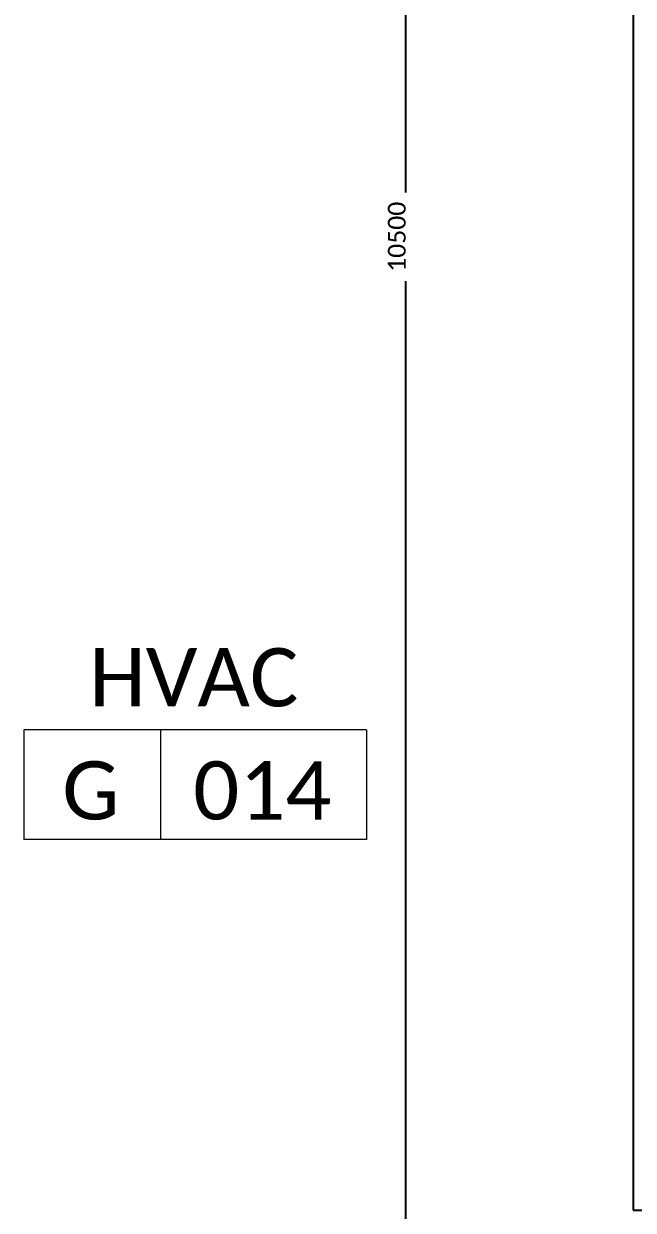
# Model space of a CAD drawing. Header units: metres. Extents: x 22.6 to 101.3, y 9.4 to 67.4.
# Drawn here: x 26.971 to 29.194, y 29.547 to 33.874 of the extents above; entities that cross this region are included whole.
import ezdxf

# ---------------------------------------------------------------- set-up
doc = ezdxf.new("R2010")
doc.units = ezdxf.units.M
doc.linetypes.add('ECG_Line-Ptrn-Sold', pattern=[9144.001, 9144, -0.001])
doc.layers.add('00', color=252, linetype='Continuous')
doc.layers.add('A-DIM', color=7, linetype='Continuous', lineweight=5)
doc.layers.add('A-TEXT', color=7, linetype='ECG_Line-Ptrn-Sold', lineweight=13)
doc.styles.add('Calibri', font='calibri.ttf', dxfattribs={"height": 0.212639})
doc.dimstyles.new('ECG_Dimn-Detl-100', dxfattribs={"dimscale": 0.3048, "dimtxt": 0.25, "dimasz": 1.312336, "dimexe": 0.492126, "dimexo": 0.0625, "dimgap": 0, "dimtad": 1, "dimdec": 0, "dimlfac": 1000, "dimzin": 0, "dimdsep": 46, "dimtxsty": 'Calibri', "dimblk1": 'DOTSMALL', "dimblk2": 'DOTSMALL', "dimsah": 1, "dimcen": 0.09, "dimdle": 0.492126, "dimazin": 0, "dimtfac": 1, "dimtdec": 4, "dimtix": 1, "dimtmove": 0, "dimatfit": 3, "dimfxl": 0.492126, "dimfxlon": 1, "dimtvp": 1, "dimtolj": 1, "dimtzin": 0, "dimarcsym": 2})

# ---------------------------------------------------------------- blocks, each defined once
blk = doc.blocks.new('ECG_G-Tag-Room - ECG_G-Tag-Room-Engl-1568319-GROUND FLOOR PLAN')
at = {"layer": 'A-TEXT'}
for p, q in [((-0.00625, 0), (-0.00625, -0.004)), ((0.00625, 0), (-0.00625, 0)), ((-0.00125, -0.004), (-0.00125, 0)), ((0.00625, 0), (0.00625, -0.004)), ((0.00625, -0.004), (-0.00625, -0.004))]:
    blk.add_line(p, q, dxfattribs=at)
blk = doc.blocks.new('_DotSmall')
at = {"color": 0, "linetype": 'ByBlock', "const_width": 0.5}
blk.add_lwpolyline([(-0.0625, 0, 1), (0.0625, 0, 1)], format="xyb", close=True, dxfattribs=at)

msp = doc.modelspace()

# ---------------------------------------------------------------- linework, layer by layer
at = {"layer": '00', "color": 252}
for p, q in [((29.1939, 38.3473), (29.1939, 29.5473)), ((29.1939, 29.5473), (29.2939, 29.5473))]:
    msp.add_line(p, q, dxfattribs=at)

# ---------------------------------------------------------------- block references
at = {"layer": '00', "color": 252, "xscale": 99.99999999999993, "yscale": 99.99999999999993, "zscale": 99.99999999999993}
msp.add_blockref('ECG_G-Tag-Room - ECG_G-Tag-Room-Engl-1568319-GROUND FLOOR PLAN', (27.596, 31.2997), dxfattribs=at)

# ---------------------------------------------------------------- texts
at = {"layer": '00', "color": 252, "attachment_point": 2, "line_spacing_factor": 1.156427, "style": 'Calibri'}
for s, insert, char_height, width in [('HVAC', (27.5912, 31.5973), 0.21264, 0.924), ('\\fCalibri|b0|i0|c178|p34|;G', (27.2157, 31.1848), 0.212639, 0.255), ('014', (27.8412, 31.1848), 0.21264, 0.612)]:
    msp.add_mtext(s, dxfattribs=dict(at, insert=insert, char_height=char_height, width=width))

# ---------------------------------------------------------------- dimensions: what is measured, and where the dimension line sits
at = {"layer": 'A-DIM'}
msp.add_linear_dim(base=(28.3642, 38.3473), p1=(28.2142, 27.8473), p2=(28.2142, 38.3473), angle=90, dimstyle='ECG_Dimn-Detl-100', override={"dimpost": '<>', "dimfxl": 10.5}, dxfattribs=at).render()

doc.saveas('drawing.dxf')
